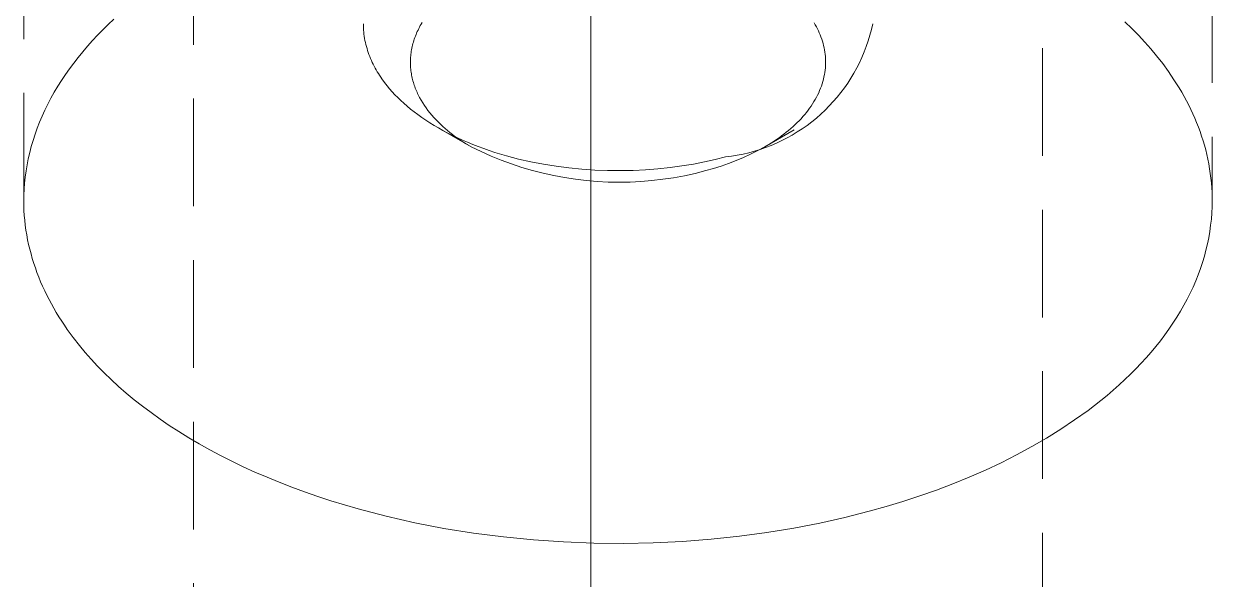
# Model space of a CAD drawing. Header units: millimetres. Extents: x -427 to 4679, y -324 to 2971.
# Drawn here: x 2777.14 to 2791.14, y 994.07 to 1000.62 of the extents above; entities that cross this region are included whole.
import ezdxf

# ---------------------------------------------------------------- set-up
doc = ezdxf.new("R2010")
doc.units = ezdxf.units.MM
doc.linetypes.add('HIDDEN', pattern=[1.905, 1.27, -0.635])
doc.layers.add('ZANO_R', color=7, linetype='Continuous', lineweight=0)
doc.layers.add('ZANO_R_przerywana', color=7, linetype='HIDDEN', lineweight=0)

msp = doc.modelspace()

# ---------------------------------------------------------------- linework, layer by layer
at = {"layer": 'ZANO_R'}
msp.add_line((2783.822, 1267.148), (2783.822, 969.943), dxfattribs=at)
at = {"layer": 'ZANO_R_przerywana'}
for p, q in [((2777.142, 998.534), (2777.142, 1005.028)), ((2779.142, 907.028), (2779.142, 1004.985)), ((2791.142, 1005.003), (2791.142, 998.534)), ((2789.142, 1002.238), (2789.142, 907.028)), ((2778.137, 1000.612), (2778.073, 1000.549)), ((2778.203, 1000.674), (2778.137, 1000.612)), ((2781.142, 1000.595), (2781.142, 1000.62)), ((2781.143, 1000.57), (2781.142, 1000.595)), ((2781.803, 1000.581), (2781.794, 1000.563)), ((2781.813, 1000.598), (2781.803, 1000.581)), ((2781.823, 1000.616), (2781.813, 1000.598)), ((2781.833, 1000.633), (2781.823, 1000.616)), ((2786.465, 1000.608), (2786.451, 1000.631)), ((2786.478, 1000.585), (2786.465, 1000.608)), ((2786.49, 1000.561), (2786.478, 1000.585)), ((2787.142, 1000.62), (2787.126, 1000.552)), ((2790.194, 1000.565), (2790.112, 1000.644)), ((2778.011, 1000.485), (2777.951, 1000.421)), ((2778.073, 1000.549), (2778.011, 1000.485)), ((2781.144, 1000.546), (2781.143, 1000.57)), ((2781.146, 1000.521), (2781.144, 1000.546)), ((2781.149, 1000.496), (2781.146, 1000.521)), ((2781.153, 1000.472), (2781.149, 1000.496)), ((2781.156, 1000.447), (2781.153, 1000.472)), ((2781.161, 1000.423), (2781.156, 1000.447)), ((2781.748, 1000.457), (2781.742, 1000.44)), ((2781.755, 1000.475), (2781.748, 1000.457)), ((2781.762, 1000.493), (2781.755, 1000.475)), ((2781.769, 1000.511), (2781.762, 1000.493)), ((2781.777, 1000.528), (2781.769, 1000.511)), ((2781.786, 1000.546), (2781.777, 1000.528)), ((2781.794, 1000.563), (2781.786, 1000.546)), ((2786.502, 1000.537), (2786.49, 1000.561)), ((2786.513, 1000.513), (2786.502, 1000.537)), ((2786.523, 1000.489), (2786.513, 1000.513)), ((2786.532, 1000.464), (2786.523, 1000.489)), ((2786.541, 1000.439), (2786.532, 1000.464)), ((2787.108, 1000.485), (2787.088, 1000.419)), ((2787.126, 1000.552), (2787.108, 1000.485)), ((2790.273, 1000.484), (2790.194, 1000.565)), ((2790.347, 1000.404), (2790.273, 1000.484)), ((2777.892, 1000.356), (2777.836, 1000.29)), ((2777.951, 1000.421), (2777.892, 1000.356)), ((2781.166, 1000.399), (2781.161, 1000.423)), ((2781.172, 1000.375), (2781.166, 1000.399)), ((2781.178, 1000.351), (2781.172, 1000.375)), ((2781.185, 1000.327), (2781.178, 1000.351)), ((2781.192, 1000.303), (2781.185, 1000.327)), ((2781.2, 1000.28), (2781.192, 1000.303)), ((2781.709, 1000.314), (2781.706, 1000.297)), ((2781.713, 1000.332), (2781.709, 1000.314)), ((2781.717, 1000.35), (2781.713, 1000.332)), ((2781.721, 1000.368), (2781.717, 1000.35)), ((2781.726, 1000.386), (2781.721, 1000.368)), ((2781.731, 1000.404), (2781.726, 1000.386)), ((2781.736, 1000.422), (2781.731, 1000.404)), ((2781.742, 1000.44), (2781.736, 1000.422)), ((2786.549, 1000.414), (2786.541, 1000.439)), ((2786.557, 1000.389), (2786.549, 1000.414)), ((2786.563, 1000.363), (2786.557, 1000.389)), ((2786.569, 1000.338), (2786.563, 1000.363)), ((2786.574, 1000.312), (2786.569, 1000.338)), ((2786.578, 1000.286), (2786.574, 1000.312)), ((2787.066, 1000.353), (2787.041, 1000.288)), ((2787.088, 1000.419), (2787.066, 1000.353)), ((2790.418, 1000.323), (2790.347, 1000.404)), ((2790.486, 1000.242), (2790.418, 1000.323)), ((2777.782, 1000.223), (2777.73, 1000.156)), ((2777.836, 1000.29), (2777.782, 1000.223)), ((2781.208, 1000.257), (2781.2, 1000.28)), ((2781.217, 1000.233), (2781.208, 1000.257)), ((2781.227, 1000.21), (2781.217, 1000.233)), ((2781.237, 1000.188), (2781.227, 1000.21)), ((2781.247, 1000.165), (2781.237, 1000.188)), ((2781.258, 1000.142), (2781.247, 1000.165)), ((2781.697, 1000.207), (2781.696, 1000.189)), ((2781.696, 1000.189), (2781.696, 1000.172)), ((2781.696, 1000.172), (2781.696, 1000.154)), ((2781.698, 1000.225), (2781.697, 1000.207)), ((2781.7, 1000.243), (2781.698, 1000.225)), ((2781.701, 1000.261), (2781.7, 1000.243)), ((2781.704, 1000.279), (2781.701, 1000.261)), ((2781.706, 1000.297), (2781.704, 1000.279)), ((2786.582, 1000.26), (2786.578, 1000.286)), ((2786.584, 1000.234), (2786.582, 1000.26)), ((2786.586, 1000.207), (2786.584, 1000.234)), ((2786.587, 1000.181), (2786.586, 1000.207)), ((2786.587, 1000.154), (2786.587, 1000.181)), ((2786.985, 1000.161), (2786.954, 1000.099)), ((2787.014, 1000.224), (2786.985, 1000.161)), ((2787.041, 1000.288), (2787.014, 1000.224)), ((2790.558, 1000.15), (2790.486, 1000.242)), ((2777.632, 1000.021), (2777.586, 999.952)), ((2777.68, 1000.089), (2777.632, 1000.021)), ((2777.73, 1000.156), (2777.68, 1000.089)), ((2781.269, 1000.12), (2781.258, 1000.142)), ((2781.281, 1000.098), (2781.269, 1000.12)), ((2781.293, 1000.076), (2781.281, 1000.098)), ((2781.306, 1000.054), (2781.293, 1000.076)), ((2781.319, 1000.033), (2781.306, 1000.054)), ((2781.333, 1000.012), (2781.319, 1000.033)), ((2781.696, 1000.154), (2781.697, 1000.136)), ((2781.697, 1000.136), (2781.697, 1000.119)), ((2781.697, 1000.119), (2781.699, 1000.101)), ((2781.699, 1000.101), (2781.7, 1000.084)), ((2781.7, 1000.084), (2781.702, 1000.066)), ((2781.702, 1000.066), (2781.705, 1000.049)), ((2781.705, 1000.049), (2781.707, 1000.031)), ((2781.707, 1000.031), (2781.71, 1000.014)), ((2786.568, 999.993), (2786.574, 1000.02)), ((2786.574, 1000.02), (2786.578, 1000.047)), ((2786.578, 1000.047), (2786.582, 1000.074)), ((2786.582, 1000.074), (2786.584, 1000.101)), ((2786.584, 1000.101), (2786.586, 1000.128)), ((2786.586, 1000.128), (2786.587, 1000.154)), ((2786.92, 1000.039), (2786.885, 999.979)), ((2786.954, 1000.099), (2786.92, 1000.039)), ((2790.626, 1000.056), (2790.558, 1000.15)), ((2790.691, 999.96), (2790.626, 1000.056)), ((2777.543, 999.883), (2777.501, 999.813)), ((2777.586, 999.952), (2777.543, 999.883)), ((2781.347, 999.99), (2781.333, 1000.012)), ((2781.361, 999.97), (2781.347, 999.99)), ((2781.391, 999.928), (2781.361, 999.97)), ((2781.423, 999.888), (2781.391, 999.928)), ((2781.451, 999.853), (2781.423, 999.888)), ((2781.71, 1000.014), (2781.714, 999.997)), ((2781.714, 999.997), (2781.718, 999.98)), ((2781.718, 999.98), (2781.722, 999.963)), ((2781.722, 999.963), (2781.726, 999.946)), ((2781.726, 999.946), (2781.731, 999.929)), ((2781.731, 999.929), (2781.736, 999.912)), ((2781.736, 999.912), (2781.742, 999.895)), ((2781.742, 999.895), (2781.748, 999.879)), ((2786.528, 999.86), (2786.538, 999.886)), ((2786.538, 999.886), (2786.547, 999.913)), ((2786.547, 999.913), (2786.555, 999.94)), ((2786.555, 999.94), (2786.562, 999.967)), ((2786.562, 999.967), (2786.568, 999.993)), ((2786.847, 999.921), (2786.808, 999.864)), ((2786.885, 999.979), (2786.847, 999.921)), ((2790.722, 999.912), (2790.691, 999.96)), ((2790.753, 999.863), (2790.722, 999.912)), ((2777.462, 999.743), (2777.425, 999.673)), ((2777.501, 999.813), (2777.462, 999.743)), ((2781.482, 999.819), (2781.451, 999.853)), ((2781.514, 999.784), (2781.482, 999.819)), ((2781.548, 999.75), (2781.514, 999.784)), ((2781.583, 999.716), (2781.548, 999.75)), ((2781.748, 999.879), (2781.754, 999.862)), ((2781.754, 999.862), (2781.76, 999.846)), ((2781.76, 999.846), (2781.767, 999.83)), ((2781.767, 999.83), (2781.774, 999.813)), ((2781.774, 999.813), (2781.781, 999.797)), ((2781.781, 999.797), (2781.789, 999.781)), ((2781.789, 999.781), (2781.805, 999.75)), ((2781.805, 999.75), (2781.823, 999.719)), ((2786.465, 999.728), (2786.48, 999.754)), ((2786.48, 999.754), (2786.493, 999.78)), ((2786.493, 999.78), (2786.506, 999.806)), ((2786.506, 999.806), (2786.517, 999.833)), ((2786.517, 999.833), (2786.528, 999.86)), ((2786.723, 999.754), (2786.677, 999.702)), ((2786.766, 999.808), (2786.723, 999.754)), ((2786.808, 999.864), (2786.766, 999.808)), ((2790.782, 999.813), (2790.753, 999.863)), ((2790.81, 999.763), (2790.782, 999.813)), ((2790.837, 999.713), (2790.81, 999.763)), ((2777.39, 999.602), (2777.358, 999.531)), ((2777.425, 999.673), (2777.39, 999.602)), ((2781.62, 999.682), (2781.583, 999.716)), ((2781.658, 999.648), (2781.62, 999.682)), ((2781.699, 999.615), (2781.658, 999.648)), ((2781.741, 999.582), (2781.699, 999.615)), ((2781.823, 999.719), (2781.841, 999.688)), ((2781.841, 999.688), (2781.861, 999.658)), ((2781.861, 999.658), (2781.881, 999.628)), ((2781.881, 999.628), (2781.903, 999.599)), ((2786.381, 999.6), (2786.399, 999.625)), ((2786.399, 999.625), (2786.417, 999.65)), ((2786.417, 999.65), (2786.434, 999.676)), ((2786.434, 999.676), (2786.45, 999.702)), ((2786.45, 999.702), (2786.465, 999.728)), ((2786.581, 999.601), (2786.53, 999.554)), ((2786.63, 999.651), (2786.581, 999.601)), ((2786.677, 999.702), (2786.63, 999.651)), ((2790.864, 999.662), (2790.837, 999.713)), ((2790.889, 999.611), (2790.864, 999.662)), ((2790.913, 999.559), (2790.889, 999.611)), ((2777.328, 999.46), (2777.3, 999.389)), ((2777.358, 999.531), (2777.328, 999.46)), ((2781.784, 999.549), (2781.741, 999.582)), ((2781.829, 999.516), (2781.784, 999.549)), ((2781.876, 999.484), (2781.829, 999.516)), ((2781.925, 999.453), (2781.876, 999.484)), ((2781.903, 999.599), (2781.925, 999.571)), ((2781.925, 999.571), (2781.949, 999.543)), ((2781.949, 999.543), (2781.974, 999.515)), ((2781.974, 999.515), (2781.999, 999.488)), ((2781.999, 999.488), (2782.025, 999.462)), ((2782.025, 999.462), (2782.051, 999.436)), ((2786.252, 999.454), (2786.275, 999.477)), ((2786.275, 999.477), (2786.298, 999.501)), ((2786.298, 999.501), (2786.32, 999.526)), ((2786.32, 999.526), (2786.341, 999.55)), ((2786.341, 999.55), (2786.361, 999.575)), ((2786.361, 999.575), (2786.381, 999.6)), ((2786.424, 999.464), (2786.369, 999.422)), ((2786.478, 999.508), (2786.424, 999.464)), ((2786.53, 999.554), (2786.478, 999.508)), ((2790.936, 999.507), (2790.913, 999.559)), ((2790.958, 999.454), (2790.936, 999.507)), ((2777.3, 999.389), (2777.274, 999.317)), ((2781.975, 999.422), (2781.925, 999.453)), ((2782.027, 999.392), (2781.975, 999.422)), ((2782.08, 999.362), (2782.027, 999.392)), ((2782.051, 999.436), (2782.078, 999.41)), ((2782.078, 999.41), (2782.106, 999.385)), ((2782.135, 999.332), (2782.08, 999.362)), ((2782.412, 999.169), (2782.08, 999.361)), ((2782.106, 999.385), (2782.134, 999.361)), ((2782.134, 999.361), (2782.162, 999.337)), ((2782.191, 999.304), (2782.135, 999.332)), ((2782.162, 999.337), (2782.192, 999.314)), ((2786.217, 999.369), (2785.871, 999.169)), ((2786.096, 999.319), (2786.124, 999.341)), ((2786.124, 999.341), (2786.151, 999.363)), ((2786.151, 999.363), (2786.177, 999.385)), ((2786.177, 999.385), (2786.203, 999.408)), ((2786.254, 999.344), (2786.195, 999.308)), ((2786.203, 999.408), (2786.228, 999.431)), ((2786.228, 999.431), (2786.252, 999.454)), ((2786.312, 999.382), (2786.254, 999.344)), ((2786.369, 999.422), (2786.312, 999.382)), ((2790.978, 999.402), (2790.958, 999.454)), ((2790.998, 999.348), (2790.978, 999.402)), ((2791.016, 999.295), (2790.998, 999.348)), ((2777.251, 999.245), (2777.229, 999.173)), ((2777.274, 999.317), (2777.251, 999.245)), ((2782.249, 999.276), (2782.191, 999.304)), ((2782.192, 999.314), (2782.221, 999.292)), ((2782.221, 999.292), (2782.251, 999.27)), ((2782.309, 999.249), (2782.249, 999.276)), ((2782.251, 999.27), (2782.282, 999.249)), ((2782.282, 999.249), (2782.313, 999.229)), ((2782.369, 999.223), (2782.309, 999.249)), ((2782.313, 999.229), (2782.344, 999.21)), ((2782.344, 999.21), (2782.376, 999.191)), ((2782.431, 999.197), (2782.369, 999.223)), ((2782.495, 999.172), (2782.431, 999.197)), ((2785.946, 999.186), (2785.881, 999.161)), ((2785.918, 999.197), (2785.98, 999.236)), ((2786.01, 999.213), (2785.946, 999.186)), ((2785.98, 999.236), (2786.01, 999.256)), ((2786.01, 999.256), (2786.039, 999.277)), ((2786.073, 999.243), (2786.01, 999.213)), ((2786.039, 999.277), (2786.068, 999.298)), ((2786.068, 999.298), (2786.096, 999.319)), ((2786.134, 999.275), (2786.073, 999.243)), ((2786.195, 999.308), (2786.134, 999.275)), ((2791.034, 999.241), (2791.016, 999.295)), ((2791.05, 999.187), (2791.034, 999.241)), ((2791.065, 999.132), (2791.05, 999.187)), ((2777.211, 999.101), (2777.194, 999.029)), ((2777.229, 999.173), (2777.211, 999.101)), ((2782.412, 999.169), (2782.528, 999.113)), ((2782.56, 999.148), (2782.495, 999.172)), ((2782.528, 999.113), (2782.646, 999.06)), ((2782.625, 999.126), (2782.56, 999.148)), ((2782.692, 999.104), (2782.625, 999.126)), ((2782.646, 999.06), (2782.766, 999.012)), ((2782.83, 999.062), (2782.692, 999.104)), ((2782.971, 999.025), (2782.83, 999.062)), ((2785.409, 999.05), (2785.287, 999.019)), ((2785.478, 999.059), (2785.409, 999.05)), ((2785.547, 999.07), (2785.478, 999.059)), ((2785.532, 999.006), (2785.619, 999.043)), ((2785.615, 999.084), (2785.547, 999.07)), ((2785.682, 999.099), (2785.615, 999.084)), ((2785.619, 999.043), (2785.704, 999.082)), ((2785.749, 999.118), (2785.682, 999.099)), ((2785.704, 999.082), (2785.788, 999.124)), ((2785.816, 999.138), (2785.749, 999.118)), ((2785.788, 999.124), (2785.871, 999.169)), ((2785.881, 999.161), (2785.816, 999.138)), ((2791.078, 999.077), (2791.065, 999.132)), ((2791.09, 999.022), (2791.078, 999.077)), ((2777.18, 998.957), (2777.168, 998.885)), ((2777.194, 999.029), (2777.18, 998.957)), ((2782.766, 999.012), (2782.887, 998.967)), ((2782.887, 998.967), (2783.01, 998.927)), ((2783.115, 998.993), (2782.971, 999.025)), ((2783.01, 998.927), (2783.134, 998.891)), ((2783.263, 998.964), (2783.115, 998.993)), ((2783.412, 998.94), (2783.263, 998.964)), ((2783.563, 998.921), (2783.412, 998.94)), ((2783.715, 998.906), (2783.563, 998.921)), ((2783.867, 998.895), (2783.715, 998.906)), ((2784.612, 998.91), (2784.467, 998.898)), ((2784.755, 998.925), (2784.612, 998.91)), ((2784.893, 998.943), (2784.755, 998.925)), ((2785.029, 998.966), (2784.893, 998.943)), ((2785.16, 998.991), (2785.029, 998.966)), ((2785.287, 999.019), (2785.16, 998.991)), ((2785.175, 998.888), (2785.266, 998.913)), ((2785.266, 998.913), (2785.355, 998.941)), ((2785.355, 998.941), (2785.444, 998.972)), ((2785.444, 998.972), (2785.532, 999.006)), ((2791.101, 998.967), (2791.09, 999.022)), ((2791.111, 998.911), (2791.101, 998.967)), ((2791.119, 998.855), (2791.111, 998.911)), ((2777.158, 998.813), (2777.151, 998.741)), ((2777.168, 998.885), (2777.158, 998.813)), ((2783.134, 998.891), (2783.259, 998.858)), ((2783.259, 998.858), (2783.385, 998.83)), ((2783.385, 998.83), (2783.512, 998.807)), ((2783.512, 998.807), (2783.639, 998.787)), ((2783.639, 998.787), (2783.768, 998.772)), ((2783.768, 998.772), (2783.896, 998.761)), ((2784.019, 998.89), (2783.867, 998.895)), ((2783.896, 998.761), (2784.025, 998.754)), ((2784.17, 998.888), (2784.019, 998.89)), ((2784.32, 998.891), (2784.17, 998.888)), ((2784.283, 998.754), (2784.412, 998.76)), ((2784.467, 998.898), (2784.32, 998.891)), ((2784.412, 998.76), (2784.541, 998.771)), ((2784.541, 998.771), (2784.669, 998.786)), ((2784.669, 998.786), (2784.797, 998.805)), ((2784.797, 998.805), (2784.924, 998.828)), ((2784.924, 998.828), (2785.05, 998.856)), ((2785.05, 998.856), (2785.175, 998.888)), ((2791.126, 998.799), (2791.119, 998.855)), ((2791.132, 998.743), (2791.126, 998.799)), ((2777.145, 998.669), (2777.142, 998.598)), ((2777.151, 998.741), (2777.145, 998.669)), ((2784.025, 998.754), (2784.154, 998.752)), ((2784.154, 998.752), (2784.283, 998.754)), ((2791.137, 998.686), (2791.132, 998.743)), ((2791.14, 998.63), (2791.137, 998.686)), ((2791.141, 998.573), (2791.14, 998.63)), ((2777.142, 998.534), (2777.142, 998.476)), ((2791.14, 998.462), (2791.142, 998.534)), ((2777.142, 998.476), (2777.144, 998.418)), ((2777.144, 998.418), (2777.148, 998.36)), ((2777.148, 998.36), (2777.153, 998.303)), ((2791.131, 998.317), (2791.137, 998.389)), ((2791.137, 998.389), (2791.14, 998.462)), ((2777.153, 998.303), (2777.159, 998.245)), ((2777.159, 998.245), (2777.167, 998.188)), ((2791.113, 998.171), (2791.123, 998.244)), ((2791.123, 998.244), (2791.131, 998.317)), ((2777.167, 998.188), (2777.176, 998.131)), ((2777.176, 998.131), (2777.187, 998.074)), ((2777.187, 998.074), (2777.199, 998.018)), ((2791.086, 998.024), (2791.1, 998.098)), ((2791.1, 998.098), (2791.113, 998.171)), ((2777.199, 998.018), (2777.212, 997.962)), ((2777.212, 997.962), (2777.227, 997.906)), ((2791.049, 997.878), (2791.068, 997.951)), ((2791.068, 997.951), (2791.086, 998.024)), ((2777.227, 997.906), (2777.242, 997.851)), ((2777.242, 997.851), (2777.26, 997.795)), ((2777.26, 997.795), (2777.278, 997.741)), ((2791.002, 997.733), (2791.027, 997.805)), ((2791.027, 997.805), (2791.049, 997.878)), ((2777.278, 997.741), (2777.297, 997.686)), ((2777.297, 997.686), (2777.318, 997.632)), ((2790.947, 997.588), (2790.976, 997.66)), ((2790.976, 997.66), (2791.002, 997.733)), ((2777.318, 997.632), (2777.34, 997.578)), ((2777.34, 997.578), (2777.363, 997.525)), ((2777.363, 997.525), (2777.388, 997.472)), ((2790.882, 997.444), (2790.915, 997.516)), ((2790.915, 997.516), (2790.947, 997.588)), ((2777.388, 997.472), (2777.413, 997.42)), ((2777.413, 997.42), (2777.439, 997.368)), ((2777.439, 997.368), (2777.467, 997.316)), ((2790.808, 997.301), (2790.846, 997.372)), ((2790.846, 997.372), (2790.882, 997.444)), ((2777.467, 997.316), (2777.496, 997.265)), ((2777.496, 997.265), (2777.525, 997.214)), ((2790.724, 997.16), (2790.767, 997.23)), ((2790.767, 997.23), (2790.808, 997.301)), ((2777.525, 997.214), (2777.556, 997.164)), ((2777.556, 997.164), (2777.588, 997.114)), ((2777.588, 997.114), (2777.62, 997.065)), ((2790.632, 997.021), (2790.679, 997.09)), ((2790.679, 997.09), (2790.724, 997.16)), ((2777.62, 997.065), (2777.654, 997.016)), ((2777.654, 997.016), (2777.724, 996.92)), ((2790.531, 996.883), (2790.582, 996.952)), ((2790.582, 996.952), (2790.632, 997.021)), ((2777.724, 996.92), (2777.797, 996.826)), ((2777.797, 996.826), (2777.865, 996.746)), ((2790.421, 996.749), (2790.477, 996.816)), ((2790.477, 996.816), (2790.531, 996.883)), ((2777.865, 996.746), (2777.936, 996.665)), ((2777.936, 996.665), (2778.01, 996.584)), ((2790.303, 996.617), (2790.363, 996.682)), ((2790.363, 996.682), (2790.421, 996.749)), ((2778.01, 996.584), (2778.089, 996.504)), ((2790.177, 996.488), (2790.241, 996.552)), ((2790.241, 996.552), (2790.303, 996.617)), ((2778.089, 996.504), (2778.171, 996.424)), ((2778.171, 996.424), (2778.257, 996.345)), ((2790.044, 996.362), (2790.111, 996.424)), ((2790.111, 996.424), (2790.177, 996.488)), ((2778.257, 996.345), (2778.348, 996.266)), ((2778.348, 996.266), (2778.442, 996.188)), ((2789.903, 996.239), (2789.974, 996.3)), ((2789.974, 996.3), (2790.044, 996.362)), ((2778.442, 996.188), (2778.539, 996.111)), ((2778.539, 996.111), (2778.641, 996.035)), ((2789.679, 996.062), (2789.755, 996.12)), ((2789.755, 996.12), (2789.83, 996.179)), ((2789.83, 996.179), (2789.903, 996.239)), ((2778.641, 996.035), (2778.747, 995.959)), ((2789.521, 995.949), (2789.679, 996.062)), ((2778.747, 995.959), (2778.856, 995.884)), ((2778.856, 995.884), (2778.97, 995.811)), ((2789.189, 995.734), (2789.358, 995.84)), ((2789.358, 995.84), (2789.521, 995.949)), ((2778.97, 995.811), (2779.087, 995.739)), ((2779.087, 995.739), (2779.207, 995.668)), ((2789.016, 995.634), (2789.189, 995.734)), ((2779.207, 995.668), (2779.332, 995.598)), ((2779.332, 995.598), (2779.46, 995.53)), ((2788.837, 995.537), (2789.016, 995.634)), ((2779.46, 995.53), (2779.591, 995.463)), ((2779.591, 995.463), (2779.726, 995.398)), ((2788.469, 995.358), (2788.655, 995.445)), ((2788.655, 995.445), (2788.837, 995.537)), ((2779.726, 995.398), (2779.865, 995.335)), ((2779.865, 995.335), (2780.007, 995.273)), ((2780.007, 995.273), (2780.151, 995.214)), ((2788.087, 995.196), (2788.279, 995.275)), ((2788.279, 995.275), (2788.469, 995.358)), ((2780.151, 995.214), (2780.299, 995.156)), ((2780.299, 995.156), (2780.45, 995.1)), ((2787.696, 995.053), (2787.893, 995.122)), ((2787.893, 995.122), (2788.087, 995.196)), ((2780.45, 995.1), (2780.604, 995.047)), ((2780.604, 995.047), (2780.76, 994.996)), ((2780.76, 994.996), (2781.081, 994.9)), ((2787.299, 994.928), (2787.498, 994.988)), ((2787.498, 994.988), (2787.696, 995.053)), ((2781.081, 994.9), (2781.41, 994.813)), ((2786.814, 994.799), (2787.1, 994.872)), ((2787.1, 994.872), (2787.299, 994.928)), ((2781.41, 994.813), (2781.747, 994.737)), ((2781.747, 994.737), (2782.091, 994.67)), ((2786.212, 994.674), (2786.518, 994.733)), ((2786.518, 994.733), (2786.814, 994.799)), ((2782.091, 994.67), (2782.44, 994.614)), ((2782.44, 994.614), (2782.792, 994.569)), ((2782.792, 994.569), (2783.146, 994.534)), ((2785.24, 994.543), (2785.572, 994.578)), ((2785.572, 994.578), (2785.896, 994.622)), ((2785.896, 994.622), (2786.212, 994.674)), ((2783.146, 994.534), (2783.501, 994.51)), ((2783.501, 994.51), (2783.856, 994.496)), ((2783.856, 994.496), (2784.208, 994.493)), ((2784.208, 994.493), (2784.557, 994.5)), ((2784.557, 994.5), (2784.901, 994.517)), ((2784.901, 994.517), (2785.24, 994.543))]:
    msp.add_line(p, q, dxfattribs=at)

doc.saveas('drawing.dxf')
